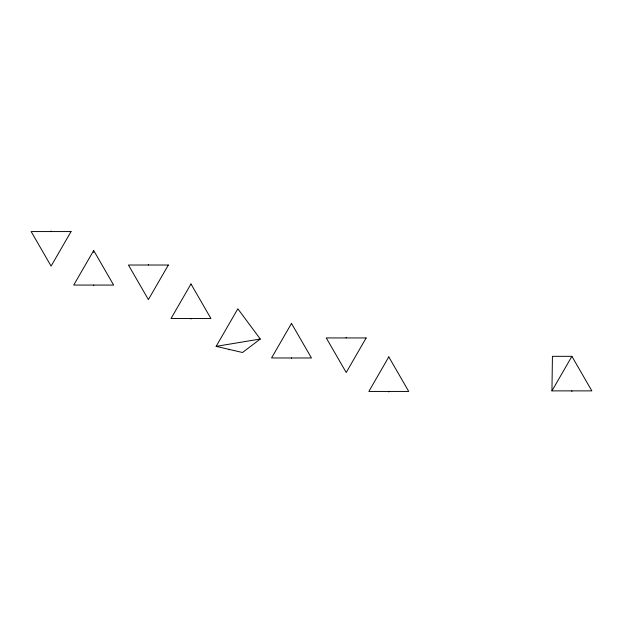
<?xml version="1.0" encoding="UTF-8"?>
<svg xmlns="http://www.w3.org/2000/svg" width="623" height="623" viewBox="0 0 623 623"><rect width="100%" height="100%" fill="white"/><g stroke="black" fill="none" stroke-linecap="round" stroke-linejoin="round"><path stroke-width="0.93" d="M551.947 390.878L552.437 356.325L571.898 356.325L591.85 390.878L551.947 390.878L571.898 356.325M93.684 250.508L73.732 285.061L113.635 285.061L93.684 250.508L93.684 252.432M216.15 346.357L237.838 308.79L260.282 339.029L242.518 352.509L216.15 346.357L260.282 339.029M229.015 349.846L229.334 349.433M571.898 390.878L571.898 391.439M388.791 391.439L388.791 391.999M346.209 337.378L346.209 337.939M291.502 357.976L291.502 358.536M190.981 318.524L190.981 319.085M148.391 264.464L148.391 265.024M93.684 285.061L93.684 285.622M51.102 231.001L51.102 231.561M71.053 231.561L51.102 266.114L31.15 231.561L71.053 231.561M168.342 265.024L148.391 299.577L128.439 265.024L168.342 265.024M190.981 283.971L171.029 318.524L210.932 318.524L190.981 283.971M291.502 323.423L271.55 357.976L311.453 357.976L291.502 323.423M366.16 337.939L346.209 372.492L326.257 337.939L366.16 337.939M388.791 356.886L368.847 391.439L408.743 391.439L388.791 356.886"/></g></svg>
